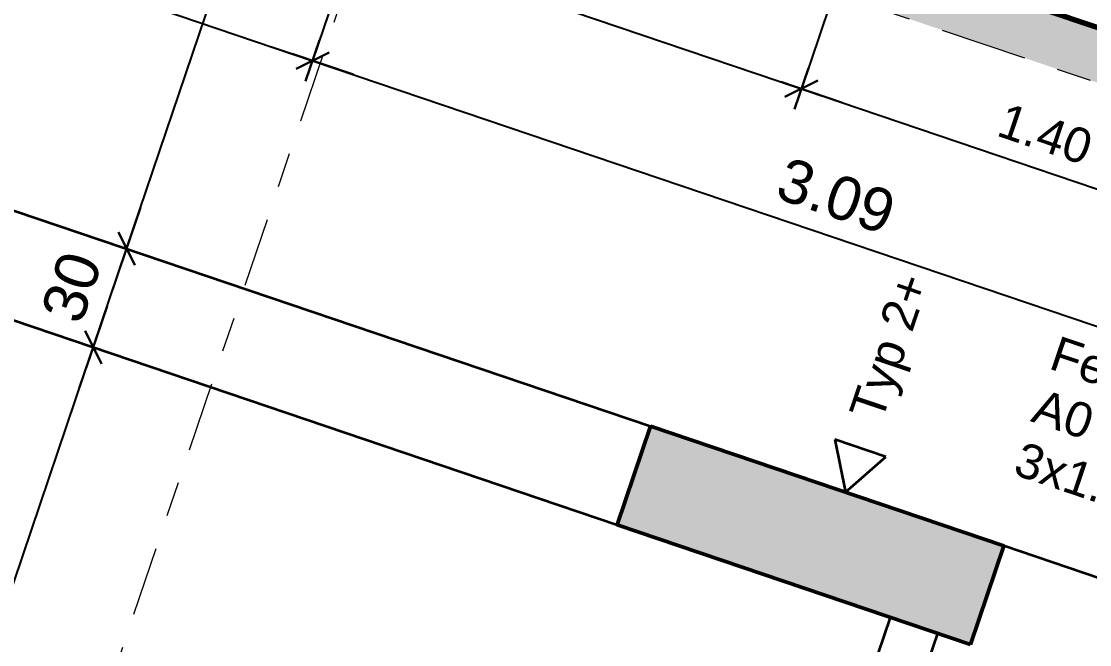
# Model space of a CAD drawing. Header units: metres. Extents: x 229537.2 to 229577.8, y 178146.1 to 178182.9.
# Drawn here: x 229551.747 to 229554.825, y 178168.183 to 178169.978 of the extents above; entities that cross this region are included whole.
import ezdxf

# ---------------------------------------------------------------- set-up
doc = ezdxf.new("R2010")
doc.units = ezdxf.units.M
doc.header["$PDMODE"] = 65
for name, pattern in [('AUSGEZOGEN', [0]), ('PHANTOM2_S8', [0.3, 0.2, -0.05, 0, -0.05]), ('PUNKT2_S9', [0.4, 0.25, -0.05, 0, -0.05, 0, -0.05])]:
    doc.linetypes.add(name, pattern=pattern)
for name, color, linetype, lineweight in [('TB_639', 7, 'AUSGEZOGEN', 25), ('TB_640', 7, 'AUSGEZOGEN', 25), ('TB_641', 7, 'AUSGEZOGEN', 25), ('TB_642', 7, 'AUSGEZOGEN', 25), ('TB_643', 7, 'AUSGEZOGEN', 25), ('TB_649', 7, 'AUSGEZOGEN', 25)]:
    doc.layers.add(name, color=color, linetype=linetype, lineweight=lineweight)
doc.styles.add('ARIAL', font='arial.ttf')
doc.dimstyles.new('DIMSTYLE_10', dxfattribs={"dimtxt": 0.1, "dimasz": 0.125, "dimexe": 0, "dimexo": 0, "dimgap": 0.05, "dimtad": 2, "dimdec": 3, "dimrnd": 0.005, "dimzin": 4, "dimdsep": 46, "dimtxsty": 'ARIAL', "dimblk1": 'ALL_ML_STRICH', "dimblk2": 'ALL_ML_STRICH', "dimsah": 1, "dimcen": 0, "dimclrd": 7, "dimclre": 7, "dimclrt": 7, "dimadec": 0, "dimazin": 0, "dimtfac": 1, "dimtdec": 0, "dimtix": 1, "dimtmove": 2, "dimatfit": 3, "dimfxl": 0, "dimtzin": 0, "dimlwd": 0, "dimlwe": 25, "dimarcsym": 0})
doc.dimstyles.new('DIMSTYLE_11', dxfattribs={"dimtxt": 0.1, "dimasz": 0.125, "dimexe": 0, "dimexo": 0, "dimgap": 0.05, "dimtad": 2, "dimrnd": 0.005, "dimzin": 4, "dimdsep": 46, "dimtxsty": 'ARIAL', "dimblk1": 'ALL_ML_STRICH', "dimblk2": 'ALL_ML_STRICH', "dimsah": 1, "dimcen": 0, "dimclrd": 7, "dimclre": 7, "dimclrt": 7, "dimadec": 0, "dimazin": 0, "dimtfac": 1, "dimtdec": 0, "dimtix": 1, "dimtmove": 2, "dimatfit": 3, "dimfxl": 0, "dimtzin": 0, "dimlwd": 0, "dimlwe": 25, "dimarcsym": 0})
doc.dimstyles.new('DIMSTYLE_3', dxfattribs={"dimtxt": 0.125, "dimasz": 0.125, "dimexe": 0, "dimexo": 0, "dimgap": 0.0625, "dimtad": 2, "dimdec": 3, "dimrnd": 0.005, "dimzin": 4, "dimdsep": 46, "dimtxsty": 'ARIAL', "dimblk1": 'ALL_ML_STRICH', "dimblk2": 'ALL_ML_STRICH', "dimsah": 1, "dimcen": 0, "dimclrd": 7, "dimclre": 7, "dimclrt": 7, "dimadec": 0, "dimazin": 0, "dimtfac": 1, "dimtdec": 0, "dimtix": 1, "dimtmove": 2, "dimatfit": 3, "dimfxl": 0, "dimtzin": 0, "dimlwd": 0, "dimlwe": 25, "dimarcsym": 0})
doc.dimstyles.new('DIMSTYLE_5', dxfattribs={"dimtxt": 0.125, "dimasz": 0.125, "dimexe": 0, "dimexo": 0, "dimgap": 0.0625, "dimtad": 2, "dimdec": 1, "dimlfac": 100, "dimrnd": 0.5, "dimzin": 4, "dimdsep": 46, "dimtxsty": 'ARIAL', "dimblk1": 'ALL_ML_STRICH', "dimblk2": 'ALL_ML_STRICH', "dimsah": 1, "dimcen": 0, "dimclrd": 7, "dimclre": 7, "dimclrt": 7, "dimadec": 0, "dimazin": 0, "dimtfac": 1, "dimtdec": 0, "dimtix": 1, "dimtmove": 2, "dimatfit": 3, "dimfxl": 0, "dimtvp": 1.2, "dimtzin": 0, "dimlwd": 0, "dimlwe": 25, "dimarcsym": 0})
doc.dimstyles.new('DIMSTYLE_7', dxfattribs={"dimtxt": 0.125, "dimasz": 0.125, "dimexe": 0, "dimexo": 0, "dimgap": 0.0625, "dimtad": 2, "dimrnd": 0.005, "dimzin": 4, "dimdsep": 46, "dimtxsty": 'ARIAL', "dimblk1": 'ALL_ML_STRICH', "dimblk2": 'ALL_ML_STRICH', "dimsah": 1, "dimcen": 0, "dimclrd": 7, "dimclre": 7, "dimclrt": 7, "dimadec": 0, "dimazin": 0, "dimtfac": 1, "dimtdec": 0, "dimtix": 1, "dimtmove": 2, "dimatfit": 3, "dimfxl": 0, "dimtzin": 0, "dimlwd": 0, "dimlwe": 25, "dimarcsym": 0})

# ---------------------------------------------------------------- blocks, each defined once
blk = doc.blocks.new('ALL_ML_STRICH')
at = {"color": 0, "linetype": 'ByBlock', "lineweight": -2}
for p, q in [((0, -0.5), (0, 0.5)), ((-0.3, -0.3), (0.3, 0.3)), ((-1, 0), (0.5, 0))]:
    blk.add_line(p, q, dxfattribs=at)
blk = doc.blocks.new('*D41')
at = {"layer": 'DEFPOINTS', "color": 7, "linetype": 'AUSGEZOGEN', "lineweight": 25, "transparency": 16777216}
for p in [(2661622.219, 1209487.4016), (2661624.1891, 1209486.7345), (2661621.4452, 1209485.1162)]:
    blk.add_point(p, dxfattribs=at)
at = {"layer": 'TB_649', "color": 7, "linetype": 'AUSGEZOGEN', "lineweight": -2, "transparency": 16777216}
for p, q in [((2661621.9462, 1209486.596), (2661621.4452, 1209485.1162)), ((2661623.9163, 1209485.9289), (2661623.4153, 1209484.4491)), ((2661621.4452, 1209485.1162), (2661623.4153, 1209484.4491))]:
    blk.add_line(p, q, dxfattribs=at)
at = {"layer": 'TB_649', "color": 7, "linetype": 'AUSGEZOGEN', "lineweight": 25, "transparency": 16777216, "xscale": 0.125, "yscale": 0.125, "zscale": 0.125}
for p, rotation in [((2661621.4452, 1209485.1162), 161.2952432638242), ((2661623.4153, 1209484.4491), 341.2952432638242)]:
    blk.add_blockref('ALL_ML_STRICH', p, dxfattribs=dict(at, rotation=rotation))
at = {"layer": 'TB_649', "color": 7, "linetype": 'AUSGEZOGEN', "lineweight": 25, "transparency": 16777216, "insert": (2661622.4755, 1209484.8884), "char_height": 0.125, "width": 0.5, "attachment_point": 5, "rotation": 341.2952, "style": 'ARIAL'}
blk.add_mtext('\\A1;{\\A1;{2.08\\H0.082500;\\S^ ;}}', dxfattribs=at)
at = {"layer": 'TB_649', "color": 7, "linetype": 'AUSGEZOGEN', "lineweight": 25, "transparency": 16777216, "insert": (2661622.0644, 1209484.8484), "char_height": 0.1, "width": 0.005, "attachment_point": 1, "rotation": 341.2952, "line_spacing_factor": 0.60241, "style": 'ARIAL'}
blk.add_mtext('UK St. -2.51', dxfattribs=at)
blk = doc.blocks.new('*D42')
at = {"layer": 'DEFPOINTS', "color": 7, "linetype": 'AUSGEZOGEN', "lineweight": 25, "transparency": 16777216}
for p in [(2661624.1891, 1209486.7345), (2661625.2073, 1209486.3898), (2661623.4153, 1209484.4491)]:
    blk.add_point(p, dxfattribs=at)
at = {"layer": 'TB_649', "color": 7, "linetype": 'AUSGEZOGEN', "lineweight": -2, "transparency": 16777216}
for p, q in [((2661623.9163, 1209485.9289), (2661623.4153, 1209484.4491)), ((2661624.9346, 1209485.5842), (2661624.4336, 1209484.1044)), ((2661623.4153, 1209484.4491), (2661624.4336, 1209484.1044))]:
    blk.add_line(p, q, dxfattribs=at)
at = {"layer": 'TB_649', "color": 7, "linetype": 'AUSGEZOGEN', "lineweight": 25, "transparency": 16777216, "xscale": 0.125, "yscale": 0.125, "zscale": 0.125}
for p, rotation in [((2661623.4153, 1209484.4491), 161.2952432638242), ((2661624.4336, 1209484.1044), 341.2952432638242)]:
    blk.add_blockref('ALL_ML_STRICH', p, dxfattribs=dict(at, rotation=rotation))
at = {"layer": 'TB_649', "color": 7, "linetype": 'AUSGEZOGEN', "lineweight": 25, "transparency": 16777216, "insert": (2661623.9818, 1209484.3784), "char_height": 0.125, "width": 0.625, "attachment_point": 5, "rotation": 341.2952, "style": 'ARIAL'}
blk.add_mtext('\\A1;{\\A1;{1.07\\H0.082500;\\S5^ ;}}', dxfattribs=at)
blk = doc.blocks.new('*D151')
at = {"layer": 'DEFPOINTS', "color": 7, "linetype": 'AUSGEZOGEN', "lineweight": 25, "transparency": 16777216}
for p in [(2661622.5559, 1209487.2875), (2661617.5791, 1209480.5264), (2661620.1138, 1209479.6682)]:
    blk.add_point(p, dxfattribs=at)
at = {"layer": 'TB_649', "color": 7, "linetype": 'AUSGEZOGEN', "lineweight": -2, "transparency": 16777216}
for p, q in [((2661620.1138, 1209479.6682), (2661622.6794, 1209487.2457)), ((2661622.6794, 1209487.2457), (2661622.6794, 1209487.2457)), ((2661618.6204, 1209480.1738), (2661620.1138, 1209479.6682))]:
    blk.add_line(p, q, dxfattribs=at)
at = {"layer": 'TB_649', "color": 7, "linetype": 'AUSGEZOGEN', "lineweight": 25, "transparency": 16777216, "xscale": 0.125, "yscale": 0.125, "zscale": 0.125}
for p, rotation in [((2661622.6794, 1209487.2457), 71.29524323428163), ((2661620.1138, 1209479.6682), 251.2952432342816)]:
    blk.add_blockref('ALL_ML_STRICH', p, dxfattribs=dict(at, rotation=rotation))
at = {"layer": 'TB_649', "color": 7, "linetype": 'AUSGEZOGEN', "lineweight": 25, "transparency": 16777216, "insert": (2661621.291, 1209483.5024), "char_height": 0.125, "width": 0.5, "attachment_point": 5, "rotation": 71.2952, "style": 'ARIAL'}
blk.add_mtext('\\A1;{\\A1;{8.00\\H0.082500;\\S^ ;}}', dxfattribs=at)
blk = doc.blocks.new('*D152')
at = {"layer": 'DEFPOINTS', "color": 7, "linetype": 'AUSGEZOGEN', "lineweight": 25, "transparency": 16777216}
for p in [(2661622.7316, 1209487.5447), (2661622.5559, 1209487.2875), (2661622.6794, 1209487.2457)]:
    blk.add_point(p, dxfattribs=at)
at = {"layer": 'TB_649', "color": 7, "linetype": 'AUSGEZOGEN', "lineweight": -2, "transparency": 16777216}
for p, q in [((2661622.6794, 1209487.2457), (2661622.7756, 1209487.5298)), ((2661622.7756, 1209487.5298), (2661622.7756, 1209487.5298)), ((2661622.6794, 1209487.2457), (2661622.6794, 1209487.2457))]:
    blk.add_line(p, q, dxfattribs=at)
at = {"layer": 'TB_649', "color": 7, "linetype": 'AUSGEZOGEN', "lineweight": 25, "transparency": 16777216, "xscale": 0.125, "yscale": 0.125, "zscale": 0.125}
for p, rotation in [((2661622.7756, 1209487.5298), 71.29524323428163), ((2661622.6794, 1209487.2457), 251.2952432342816)]:
    blk.add_blockref('ALL_ML_STRICH', p, dxfattribs=dict(at, rotation=rotation))
at = {"layer": 'TB_649', "color": 7, "linetype": 'AUSGEZOGEN', "lineweight": 25, "transparency": 16777216, "insert": (2661622.6171, 1209487.4194), "char_height": 0.125, "width": 0.5, "attachment_point": 5, "rotation": 71.2952, "style": 'ARIAL'}
blk.add_mtext('\\A1;{\\A1;{30\\H0.082500;\\S^ ;}}', dxfattribs=at)
blk = doc.blocks.new('*D153')
at = {"layer": 'DEFPOINTS', "color": 7, "linetype": 'AUSGEZOGEN', "lineweight": 25, "transparency": 16777216}
for p in [(2661623.0272, 1209489.0283), (2661622.7316, 1209487.5447), (2661622.7756, 1209487.5298)]:
    blk.add_point(p, dxfattribs=at)
at = {"layer": 'TB_649', "color": 7, "linetype": 'AUSGEZOGEN', "lineweight": -2, "transparency": 16777216}
for p, q in [((2661622.7756, 1209487.5298), (2661623.2566, 1209488.9506)), ((2661623.2566, 1209488.9506), (2661623.2566, 1209488.9506)), ((2661622.7756, 1209487.5298), (2661622.7756, 1209487.5298))]:
    blk.add_line(p, q, dxfattribs=at)
at = {"layer": 'TB_649', "color": 7, "linetype": 'AUSGEZOGEN', "lineweight": 25, "transparency": 16777216, "xscale": 0.125, "yscale": 0.125, "zscale": 0.125}
for p, rotation in [((2661623.2566, 1209488.9506), 71.29524323428163), ((2661622.7756, 1209487.5298), 251.2952432342816)]:
    blk.add_blockref('ALL_ML_STRICH', p, dxfattribs=dict(at, rotation=rotation))
at = {"layer": 'TB_649', "color": 7, "linetype": 'AUSGEZOGEN', "lineweight": 25, "transparency": 16777216, "insert": (2661622.9855, 1209488.5072), "char_height": 0.125, "width": 0.5, "attachment_point": 5, "rotation": 71.2952, "style": 'ARIAL'}
blk.add_mtext('\\A1;{\\A1;{1.50\\H0.082500;\\S^ ;}}', dxfattribs=at)
blk = doc.blocks.new('*D190')
at = {"layer": 'DEFPOINTS', "color": 7, "linetype": 'AUSGEZOGEN', "lineweight": 25, "transparency": 16777216}
for p in [(2661623.5617, 1209488.7376), (2661623.4538, 1209488.419), (2661624.8611, 1209488.4074)]:
    blk.add_point(p, dxfattribs=at)
at = {"layer": 'TB_649', "color": 7, "linetype": 'AUSGEZOGEN', "lineweight": -2, "transparency": 16777216}
for p, q in [((2661623.4538, 1209488.419), (2661623.4538, 1209488.419)), ((2661623.4538, 1209488.419), (2661624.7199, 1209487.9904)), ((2661624.8007, 1209488.229), (2661624.7199, 1209487.9904))]:
    blk.add_line(p, q, dxfattribs=at)
at = {"layer": 'TB_649', "color": 7, "linetype": 'AUSGEZOGEN', "lineweight": 25, "transparency": 16777216, "xscale": 0.125, "yscale": 0.125, "zscale": 0.125}
for p, rotation in [((2661623.4538, 1209488.419), 161.2952432321875), ((2661624.7199, 1209487.9904), 341.2952432321875)]:
    blk.add_blockref('ALL_ML_STRICH', p, dxfattribs=dict(at, rotation=rotation))
at = {"layer": 'TB_649', "color": 7, "linetype": 'AUSGEZOGEN', "lineweight": 25, "transparency": 16777216, "insert": (2661624.136, 1209488.2955), "char_height": 0.1, "width": 0.5, "attachment_point": 5, "rotation": 341.2952, "style": 'ARIAL'}
blk.add_mtext('\\A1;{\\A1;{1.33\\H0.066000;\\S5^ ;}}', dxfattribs=at)
blk = doc.blocks.new('*D191')
at = {"layer": 'DEFPOINTS', "color": 7, "linetype": 'AUSGEZOGEN', "lineweight": 25, "transparency": 16777216}
for p in [(2661624.8611, 1209488.4074), (2661624.7199, 1209487.9904), (2661626.1871, 1209487.9584)]:
    blk.add_point(p, dxfattribs=at)
at = {"layer": 'TB_649', "color": 7, "linetype": 'AUSGEZOGEN', "lineweight": -2, "transparency": 16777216}
for p, q in [((2661624.8007, 1209488.229), (2661624.7199, 1209487.9904)), ((2661624.7199, 1209487.9904), (2661626.0459, 1209487.5414)), ((2661626.1264, 1209487.779), (2661626.0459, 1209487.5414))]:
    blk.add_line(p, q, dxfattribs=at)
at = {"layer": 'TB_649', "color": 7, "linetype": 'AUSGEZOGEN', "lineweight": 25, "transparency": 16777216, "xscale": 0.125, "yscale": 0.125, "zscale": 0.125}
for p, rotation in [((2661624.7199, 1209487.9904), 161.2952432321875), ((2661626.0459, 1209487.5414), 341.2952432321875)]:
    blk.add_blockref('ALL_ML_STRICH', p, dxfattribs=dict(at, rotation=rotation))
at = {"layer": 'TB_649', "color": 7, "linetype": 'AUSGEZOGEN', "lineweight": 25, "transparency": 16777216, "insert": (2661625.4225, 1209487.8599), "char_height": 0.1, "width": 0.4, "attachment_point": 5, "rotation": 341.2952, "style": 'ARIAL'}
blk.add_mtext('\\A1;{\\A1;{1.40\\H0.066000;\\S^ ;}}', dxfattribs=at)
blk = doc.blocks.new('*D289')
at = {"layer": 'DEFPOINTS', "color": 7, "linetype": 'AUSGEZOGEN', "lineweight": 25, "transparency": 16777216}
for p in [(2661619.0956, 1209489.683), (2661619.0397, 1209489.5177), (2661623.5729, 1209488.8435)]:
    blk.add_point(p, dxfattribs=at)
at = {"layer": 'TB_649', "color": 7, "linetype": 'AUSGEZOGEN', "lineweight": -2, "transparency": 16777216}
for p, q in [((2661619.0397, 1209489.5177), (2661619.0397, 1209489.5177)), ((2661619.0397, 1209489.5177), (2661623.3114, 1209488.0713)), ((2661623.5121, 1209488.6639), (2661623.3114, 1209488.0713))]:
    blk.add_line(p, q, dxfattribs=at)
at = {"layer": 'TB_649', "color": 7, "linetype": 'AUSGEZOGEN', "lineweight": 25, "transparency": 16777216, "xscale": 0.125, "yscale": 0.125, "zscale": 0.125}
for p, rotation in [((2661619.0397, 1209489.5177), 161.2952432375796), ((2661623.3114, 1209488.0713), 341.2952432375796)]:
    blk.add_blockref('ALL_ML_STRICH', p, dxfattribs=dict(at, rotation=rotation))
at = {"layer": 'TB_649', "color": 7, "linetype": 'AUSGEZOGEN', "lineweight": 25, "transparency": 16777216, "insert": (2661621.2323, 1209488.8963), "char_height": 0.125, "width": 0.5, "attachment_point": 5, "rotation": 341.2952, "style": 'ARIAL'}
blk.add_mtext('\\A1;{\\A1;{4.51\\H0.082500;\\S^ ;}}', dxfattribs=at)
blk = doc.blocks.new('*D290')
at = {"layer": 'DEFPOINTS', "color": 7, "linetype": 'AUSGEZOGEN', "lineweight": 25, "transparency": 16777216}
for p in [(2661623.5729, 1209488.8435), (2661623.3114, 1209488.0713), (2661626.4997, 1209487.8526)]:
    blk.add_point(p, dxfattribs=at)
at = {"layer": 'TB_649', "color": 7, "linetype": 'AUSGEZOGEN', "lineweight": -2, "transparency": 16777216}
for p, q in [((2661623.5121, 1209488.6639), (2661623.3114, 1209488.0713)), ((2661623.3114, 1209488.0713), (2661626.2382, 1209487.0804)), ((2661626.4389, 1209487.6729), (2661626.2382, 1209487.0804))]:
    blk.add_line(p, q, dxfattribs=at)
at = {"layer": 'TB_649', "color": 7, "linetype": 'AUSGEZOGEN', "lineweight": 25, "transparency": 16777216, "xscale": 0.125, "yscale": 0.125, "zscale": 0.125}
for p, rotation in [((2661623.3114, 1209488.0713), 161.2952432375796), ((2661626.2382, 1209487.0804), 341.2952432375796)]:
    blk.add_blockref('ALL_ML_STRICH', p, dxfattribs=dict(at, rotation=rotation))
at = {"layer": 'TB_649', "color": 7, "linetype": 'AUSGEZOGEN', "lineweight": 25, "transparency": 16777216, "insert": (2661624.8201, 1209487.6817), "char_height": 0.125, "width": 0.5, "attachment_point": 5, "rotation": 341.2952, "style": 'ARIAL'}
blk.add_mtext('\\A1;{\\A1;{3.09\\H0.082500;\\S^ ;}}', dxfattribs=at)
blk = doc.blocks.new('No_Georef')
at = {"layer": 'TB_639', "linetype": 'AUSGEZOGEN', "lineweight": 35, "transparency": 33554687}
blk.add_hatch(color=254, dxfattribs=at).paths.add_polyline_path([(2661624.1891, 1209486.7345), (2661625.2073, 1209486.3898), (2661625.3035, 1209486.6739), (2661624.2853, 1209487.0187)])
at = {"layer": 'TB_640', "linetype": 'AUSGEZOGEN', "lineweight": 35, "transparency": 33554687}
for color, points in [(254, [(2661616.1958, 1209491.6579), (2661616.1477, 1209491.5159), (2661618.8282, 1209490.6083), (2661618.732, 1209490.3241), (2661626.8305, 1209487.5822), (2661626.9106, 1209487.819), (2661629.7048, 1209486.873), (2661631.1319, 1209491.0879), (2661644.8519, 1209486.4427), (2661644.9, 1209486.5848), (2661631.0379, 1209491.2781), (2661629.6108, 1209487.0632), (2661626.8167, 1209488.0092), (2661626.7365, 1209487.7724), (2661618.9222, 1209490.4181), (2661619.0184, 1209490.7023)]), (81, [(2661624.2853, 1209487.0187), (2661624.2693, 1209486.9713), (2661625.2875, 1209486.6266), (2661625.3035, 1209486.6739)])]:
    blk.add_hatch(color=color, dxfattribs=at).paths.add_polyline_path(points)
at = {"layer": 'TB_640', "color": 7, "linetype": 'PUNKT2_S9', "lineweight": 13, "transparency": 33554687}
for p, q in [((2661618.9222, 1209490.4181), (2661626.7365, 1209487.7724)), ((2661618.732, 1209490.3241), (2661626.8305, 1209487.5822))]:
    blk.add_line(p, q, dxfattribs=at)
at = {"layer": 'TB_641', "color": 7, "linetype": 'AUSGEZOGEN', "lineweight": 35, "transparency": 33554687}
for p, q in [((2661622.3152, 1209487.6857), (2661624.2853, 1209487.0187)), ((2661622.219, 1209487.4016), (2661624.1891, 1209486.7345)), ((2661624.9632, 1209486.9309), (2661624.8159, 1209486.9807)), ((2661624.8159, 1209486.9807), (2661624.8465, 1209486.8287)), ((2661624.8465, 1209486.8287), (2661624.9632, 1209486.9309)), ((2661626.2791, 1209486.3436), (2661625.3035, 1209486.6739)), ((2661624.9753, 1209486.4683), (2661621.8004, 1209477.0912)), ((2661624.4712, 1209484.5275), (2661625.1126, 1209486.4218))]:
    blk.add_line(p, q, dxfattribs=at)
at = {"layer": 'TB_641', "color": 7, "linetype": 'AUSGEZOGEN', "lineweight": 50, "transparency": 33554687}
for p, q in [((2661624.2853, 1209487.0187), (2661624.1891, 1209486.7345)), ((2661625.3035, 1209486.6739), (2661624.2853, 1209487.0187)), ((2661624.1891, 1209486.7345), (2661625.2073, 1209486.3898)), ((2661625.2073, 1209486.3898), (2661625.3035, 1209486.6739))]:
    blk.add_line(p, q, dxfattribs=at)
at = {"layer": 'TB_641', "color": 7, "linetype": 'AUSGEZOGEN', "lineweight": 25, "transparency": 33554687}
blk.add_line((2661624.9753, 1209486.4683), (2661625.1126, 1209486.4218), dxfattribs=at)
at = {"layer": 'TB_642', "color": 7, "linetype": 'AUSGEZOGEN', "lineweight": 70, "transparency": 33554687}
blk.add_line((2661626.7365, 1209487.7724), (2661618.9222, 1209490.4181), dxfattribs=at)
at = {"layer": 'TB_643', "color": 7, "linetype": 'PHANTOM2_S8', "lineweight": 18, "transparency": 33554687}
blk.add_line((2661617.8257, 1209471.7962), (2661626.7057, 1209498.0238), dxfattribs=at)
at = {"layer": 'TB_641', "color": 7, "linetype": 'AUSGEZOGEN', "lineweight": 18, "transparency": 33554687, "insert": (2661624.9179, 1209487.0395), "char_height": 0.1, "width": 0.481617, "attachment_point": 4, "rotation": 71.2952, "style": 'ARIAL'}
blk.add_mtext('\\W1.00;Typ 2+', dxfattribs=at)
at = {"layer": 'TB_649', "color": 7, "linetype": 'AUSGEZOGEN', "lineweight": 70, "transparency": 33554687, "insert": (2661625.4611, 1209487.2805), "char_height": 0.1, "width": 1.063365, "attachment_point": 1, "rotation": 341.2952, "line_spacing_factor": 0.963855, "style": 'ARIAL'}
blk.add_mtext('\\A1;{\\fArial|i0|b0;\\H0.100000;\\W1.000000;\\C7;Ferbox Typ }\\P{\\fArial|i0|b0;\\H0.100000;\\W1.000000;\\C7;A0 %%c12/15}\\P{\\fArial|i0|b0;\\H0.100000;\\W1.000000;\\C7;3x1.25m Pos.21}\\P', dxfattribs=at)
at = {"layer": 'TB_649', "color": 7, "linetype": 'AUSGEZOGEN', "lineweight": 25, "transparency": 33554687}
for base, p1, p2, angle, dimstyle, picture, middle in [((2661623.3114, 1209488.0713), (2661619.0397, 1209489.5177), (2661623.5121, 1209488.6639), 341.2952, 'DIMSTYLE_7', '*D289', (2661621.2323, 1209488.8963)), ((2661623.2566, 1209488.9506), (2661622.7756, 1209487.5298), (2661623.2566, 1209488.9506), 71.2952, 'DIMSTYLE_7', '*D153', (2661622.9855, 1209488.5072)), ((2661626.2382, 1209487.0804), (2661623.5121, 1209488.6639), (2661626.4389, 1209487.6729), 341.2952, 'DIMSTYLE_7', '*D290', (2661624.8201, 1209487.6817)), ((2661624.7199, 1209487.9904), (2661623.4538, 1209488.419), (2661624.8007, 1209488.229), 341.2952, 'DIMSTYLE_10', '*D190', (2661624.136, 1209488.2955)), ((2661626.0459, 1209487.5414), (2661624.8007, 1209488.229), (2661626.1264, 1209487.779), 341.2952, 'DIMSTYLE_11', '*D191', (2661625.4225, 1209487.8599)), ((2661622.7756, 1209487.5298), (2661622.6794, 1209487.2457), (2661622.7756, 1209487.5298), 71.2952, 'DIMSTYLE_5', '*D152', (2661622.6171, 1209487.4194)), ((2661622.6794, 1209487.2457), (2661618.6204, 1209480.1738), (2661622.6794, 1209487.2457), 71.2952, 'DIMSTYLE_7', '*D151', (2661621.291, 1209483.5024)), ((2661624.4336, 1209484.1044), (2661623.9163, 1209485.9289), (2661624.9346, 1209485.5842), 341.2952, 'DIMSTYLE_3', '*D42', (2661623.9818, 1209484.3784))]:
    dim = blk.add_linear_dim(base=base, p1=p1, p2=p2, angle=angle, dimstyle=dimstyle, override={"dimpost": '<>', "dimclrd": 7, "dimclre": 7, "dimclrt": 7, "dimlwd": 0, "dimlwe": 25}, dxfattribs=at)
    dim.commit()
    dim.dimension.update_dxf_attribs({"geometry": picture, "text_midpoint": middle, "dimtype": 128})
dim = blk.add_linear_dim(base=(2661623.4153, 1209484.4491), p1=(2661621.9462, 1209486.596), p2=(2661623.9163, 1209485.9289), angle=341.2952, text='<>\\XUK St. -2.51', dimstyle='DIMSTYLE_7', override={"dimpost": '<>', "dimclrd": 7, "dimclre": 7, "dimclrt": 7, "dimlwd": 0, "dimlwe": 25}, dxfattribs=at)
dim.commit()
dim.dimension.update_dxf_attribs({"geometry": '*D41', "text_midpoint": (2661622.4755, 1209484.8884), "dimtype": 128})

msp = doc.modelspace()

# ---------------------------------------------------------------- block references
msp.add_blockref('No_Georef', (-2432070.7256, -1031318.2063))

doc.saveas('drawing.dxf')
